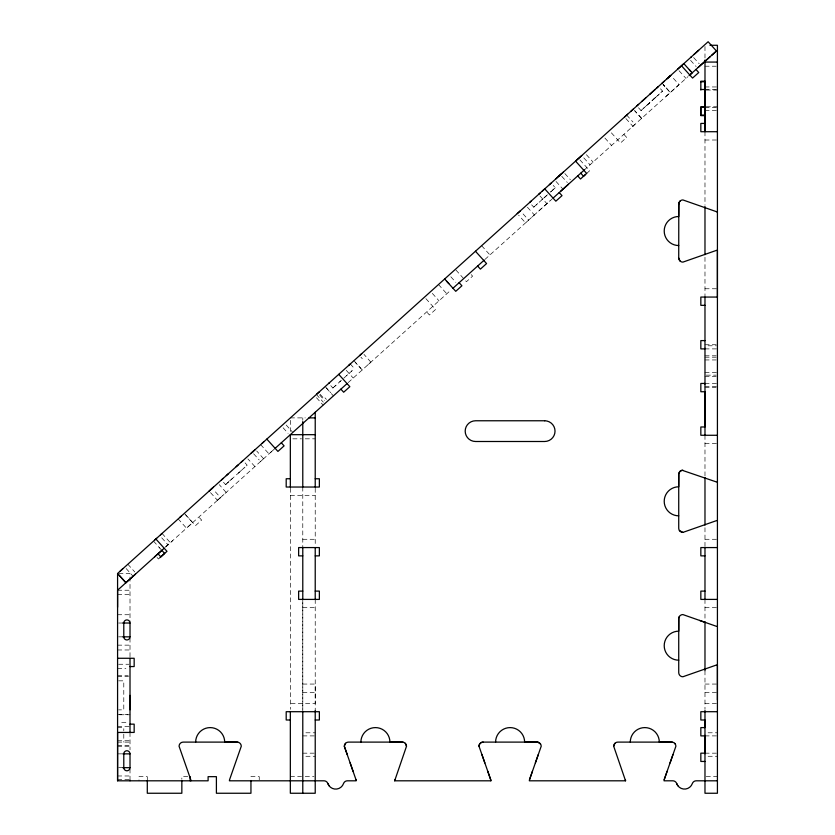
<?xml version="1.0" encoding="UTF-8"?>
<svg xmlns="http://www.w3.org/2000/svg" width="835" height="835" viewBox="0 0 835 835"><rect width="100%" height="100%" fill="white"/><g stroke="black" fill="none" stroke-linecap="round" stroke-linejoin="round"><path stroke-width="0.63" stroke-dasharray="4.17 3.13" d="M302.781 709.124L302.781 600.678M315.223 599.405L315.223 703.414L290.34 703.414M254.915 466.567L247.901 458.926M641.583 118.403L634.59 110.752M223.509 482.296L225.586 484.603L226.796 483.517M245.072 462.872L247.16 465.178L243.997 468.028M330.796 385.686L332.873 388.004L334.083 386.918M350.283 363.956L354.447 368.579L354.03 368.955M531.644 204.836L533.732 207.153L535.485 205.567M550.808 191.779L555.296 187.729L553.219 185.422M660.506 88.813L662.583 91.13L657.698 95.524M225.586 484.603L247.16 465.178M638.514 107.778L641.019 110.554L645.904 106.149M229.573 481.012L234.416 476.66M554.096 188.814L555.254 187.771M210.493 492.619L217.476 500.28M262.743 459.521L260.562 461.484M263.589 458.749L256.71 451.004M370.886 362.15L363.997 354.395M534.337 214.971L532.072 217.006M625.916 118.57L632.857 126.273L635.936 123.496M227.35 483.016L228.748 481.753M238.34 473.121L242.275 469.573M334.637 386.417L336.035 385.154M537.719 203.563L536.143 204.982M546.633 195.536L541.55 200.108L542.552 199.21M646.843 105.304L656.759 96.38M332.873 388.004L354.447 368.579M533.732 207.153L547.478 194.764M550.411 192.123L551.309 191.319M641.019 110.554L655.767 97.267M655.391 97.601L662.583 91.13M552.144 190.578L553.542 189.315M649.839 102.601L647.824 104.417M653.763 99.073L654.765 98.165M166.468 546.205L168.012 544.817L160.383 536.341M165.413 547.155L274.506 448.927M348.174 382.597L451.119 289.902M484.937 259.445L552.06 199.012M583.884 170.361L687.957 76.653M165.737 546.852L172.636 540.652M217.424 500.322L223.937 494.466M273.609 449.731L268.985 453.896L260.666 444.648M538.659 211.078L549.983 200.88M632.857 126.273L635.017 124.321M665.975 96.442L679.074 84.648L672.133 76.945M641.624 118.372L634.725 110.637M586.608 173.492L589.687 170.716L578.582 158.389M159.996 557.603L158.462 558.991L156.375 556.684M339.688 381.866L340.69 380.958M346.629 375.614L347.631 374.717M351.284 371.418L352.036 370.75M367.849 364.874L368.412 364.373M368.986 363.851L370.719 362.296M217.643 500.123L220.503 497.545L213.572 489.842M226.16 492.462L219.292 484.686M362.254 369.915L355.188 362.327M704.98 66.215L716.179 66.215M704.98 86.955L716.388 86.955M704.99 89.502L717.422 89.502M706.233 90.065L717.422 90.065M706.233 106.776L717.422 106.776M704.98 107.339L717.422 107.339M704.98 110.45L716.388 110.45M704.98 140.009L717.422 140.009M704.98 288.764L717.422 288.764M704.98 344.74L716.179 344.74M708.09 345.784L716.388 345.784M704.98 348.894L717.422 348.894M704.98 355.804L716.179 355.804M704.98 357.182L716.179 357.182M704.98 359.948L716.179 359.948M704.98 372.389L717.422 372.389M706.233 375.155L716.179 375.155M704.98 376.533L716.179 376.533M704.98 383.442L717.422 383.442M704.98 386.553L716.388 386.553M704.98 387.586L716.179 387.586M290.34 417.886L305.266 417.886M292.834 438.824L301.539 438.824M305.266 438.824L315.223 438.824M704.98 443.562L717.422 443.562M290.34 495.332L315.223 495.343M302.781 539.285L315.223 539.285M704.98 539.285L717.422 539.285M118.82 573.645L130.01 573.645L130.01 621.845M117.578 590.23L130.01 590.23M117.578 594.374L130.01 594.374M302.781 607.692L315.223 607.692M704.98 607.692L717.422 607.692M117.578 614.737L130.01 614.737M118.612 623.025L123.789 623.025M118.612 636.844L123.789 636.844M117.578 645.142L130.01 645.142M117.578 649.974L130.01 649.974M118.612 664.253L128.83 664.253M117.578 668.397L125.866 668.397M117.578 675.933L127.943 675.933M117.578 676.11L130.01 676.11M118.612 680.838L123.789 680.838L123.789 709.865L118.612 709.865M302.781 684.063L315.223 684.063L315.223 711.702M704.98 684.063L717.422 684.063M302.781 692.351L315.223 692.351M704.98 692.351L717.422 692.351M704.98 703.414L717.422 703.414M117.578 714.603L127.943 714.603M119.645 714.77L130.01 714.77M121.722 722.306L128.83 722.306M117.578 726.45L130.01 726.45M117.578 727.598L123.789 727.598L123.789 730.844M305.892 732.786L315.223 732.786M708.09 732.786L717.422 732.786M302.781 735.896L315.223 735.896M704.98 735.896L717.422 735.896M117.578 740.749L130.01 740.749M117.578 742.106L130.01 742.106M117.578 745.561L130.01 745.561M117.578 746.26L130.01 746.26M302.781 753.17L314.19 753.17M705.022 753.17L716.388 753.17M117.578 753.859L123.789 753.859M305.892 756.28L315.223 756.28M708.09 756.28L717.422 756.28M118.612 767.678L123.789 767.678M117.578 775.976L130.01 775.976M187.771 776.665L181.842 776.665L181.842 779.212M290.34 776.665L301.539 776.665M305.266 776.665L313.981 776.665M706.233 776.665L717.422 776.665M117.578 779.629L130.01 779.629M185.725 514.913L195.463 525.674L201.621 520.101L198.845 517.022M693.645 57.584L699.198 63.742M690.566 60.35L696.119 66.518M679.053 70.725L685.994 78.427M662.072 83.218L670.275 92.57L663.46 84.763M663.334 84.878L664.712 86.422M626.699 115.073L632.94 122.004M623.891 134.341L626.667 137.42L620.499 142.973L609.404 130.646M604.905 138.046L611.564 145.436M586.41 154.694L593.08 162.084M583.801 157.878L590.042 164.808M564.846 173.555L570.399 179.713M561.767 176.321L567.32 182.489M556.037 181.477L562.978 189.18M539.974 195.954L546.904 203.656M527.438 207.237L534.369 214.939M523.096 213.937L528.649 220.096L525.559 222.872L518.629 215.169M481.628 245.699L489.947 254.936M471.211 274.611L472.589 276.145L466.431 281.698L455.336 269.371M450.837 276.771L455.827 282.314M438.49 284.537L446.808 293.784M432.342 293.419L439.001 300.809M425.902 298.659L435.62 309.441L429.451 314.993L426.675 311.904M360.918 357.171L362.306 358.716M353.925 360.668L360.866 368.381M346.285 370.354L353.215 378.057M325.191 386.542L330.743 392.711M326.454 388.202L333.395 395.905M325.013 397.867L326.401 399.401M320.118 394.256L324.805 399.454M319.565 394.955L324.564 400.497M316.392 394.475L323.322 402.178M316.496 397.731L323.155 405.121M286.186 425.015L292.845 432.415M283.107 427.791L288.096 433.344M253.631 453.781L259.174 459.939M184.337 513.379L192.666 522.616L189.576 525.392L186.497 528.169L178.179 518.921M162.042 533.45L170.361 542.698M153.525 541.122L159.767 548.052M159.078 547.28L161.844 550.359M127.849 564.241L134.779 571.944M126.158 568.552L133.089 576.254M704.98 46.51L704.98 58.826M704.98 131.711L704.98 205.17M704.98 257.295L704.98 297.062M704.98 435.275L704.98 476.263M704.98 527.71L704.98 547.572M704.98 599.405L704.98 620.562M704.98 670.714L704.98 709.332M315.223 488.235L315.223 546.393M302.781 417.886L302.781 420.349M302.781 487.035L302.781 547.572M302.781 599.405L302.781 711.702M290.34 420.349L290.34 431.434M290.34 488.224L290.34 709.332M259.247 779.775L259.247 776.665L250.949 776.665L250.949 779.212M147.294 779.775L147.294 776.665L138.996 776.665L138.996 780.808M130.01 638.034L130.01 658.272M130.01 732.452L130.01 749.83M130.01 768.868L130.01 780.808M123.789 734.174L123.789 742.106"/><path stroke-width="1.25" d="M250.949 780.495L250.949 793.25L216.401 793.25L216.401 776.665L208.103 776.665L208.103 780.808L117.578 780.808L117.578 732.452L134.164 732.431L134.164 724.143L130.01 724.164M117.578 607.243L117.578 590.23L161.844 550.359L164.62 553.448L159.996 557.603M130.01 709.76L130.01 695.367M704.98 81.412L704.99 106.776L700.836 106.776L700.836 115.073L704.99 115.073L704.99 123.423L700.836 123.423L700.836 131.711L717.422 131.711M717.422 700.012L717.422 664.921A4.144 4.144 0 0 0 716.242 665.088L682.873 676.767A4.144 4.144 0 0 1 678.73 672.624L678.73 618.725A4.144 4.144 0 0 1 682.873 614.57L716.242 626.25A4.144 4.144 0 0 0 717.422 626.427M704.98 384.006L704.99 383.442L700.836 383.442L700.836 391.74L704.99 391.74L704.99 426.977L700.836 426.977L700.836 435.275L717.422 435.275M704.98 753.734L704.99 753.17M679.941 201.141L678.792 203.322L678.73 216.515A14.508 14.508 0 0 0 664.211 231.034A14.508 14.508 0 0 0 678.73 245.542M487.765 771.279L490.761 779.911A4.175 4.175 0 0 1 490.855 780.808L394.663 780.808L406.509 746.26L405.299 743.327M532.438 771.279L529.526 779.629A4.144 4.144 0 0 0 529.348 780.808L625.551 780.808L613.694 746.26L614.904 743.327M679.941 260.917L678.73 257.984L678.792 203.322M535.36 762.939L538.283 754.6M529.526 779.629L541.205 746.26A4.144 4.144 0 0 0 537.051 742.106L483.152 742.106A4.144 4.144 0 0 0 479.008 746.26L490.688 779.629A4.144 4.144 0 0 1 490.855 780.808M677.863 785.766L676.694 783.574A4.144 4.144 0 0 0 672.791 780.808L664.044 780.808A4.144 4.144 0 0 1 664.211 779.619L675.891 746.26A4.144 4.144 0 0 0 671.747 742.106L617.837 742.106A4.144 4.144 0 0 0 613.694 746.26M664.211 779.629L667.134 771.279M670.056 762.939L672.968 754.6M679.398 616.449L678.792 617.963L678.73 631.166A14.508 14.508 0 0 0 664.211 645.674A14.508 14.508 0 0 0 678.73 660.182M345.533 743.327L344.312 746.26L347.235 754.6M350.283 363.956L348.529 365.542M209.105 491.074L212.184 488.308M252.243 452.236L253.37 451.213M255.27 449.512L250.98 453.363M361.712 353.675L360.657 354.614M517.241 213.624L520.32 210.848M563.458 172.01L555.755 178.951M624.528 117.025L627.607 114.249M155.07 539.734L156.604 538.345M160.497 534.838L162.042 533.45M179.713 517.533L181.258 516.145M211.276 489.122L213.436 487.17M226.306 475.585L228.237 473.842M236.18 466.692L238.111 464.959M262.2 443.27L263.745 441.882M542.312 191.048L544.326 189.242M581.724 155.571L575.555 161.113L586.661 173.44M633.327 109.103L631.041 111.159M641.739 101.526L645.674 97.987M649.599 94.449L655.266 89.345M664.242 81.266L661.978 83.312M666.413 79.315L670.745 75.411L667.666 78.187M677.665 69.18L683.834 63.627L692.152 72.875L690.618 74.263M693.916 54.546L698.655 50.288M538.585 194.409L540.12 193.021M559.126 175.914L561.287 173.962M638.608 104.344L636.854 105.93M275.143 448.343L347.203 383.463M452.873 288.325L484.164 260.155M553.02 198.156L584.563 169.745M689.073 75.651L710.376 56.467M711.712 55.267L716.451 50.998L708.132 41.75L117.578 573.488L125.897 582.736L135.479 574.115M154.621 556.861L164.203 548.24M560.776 191.173L568.478 184.232M698.227 67.405L716.451 50.998M586.608 173.492L580.492 178.993L577.716 175.914M585.064 174.88L583.529 176.268L580.753 173.179M690.712 57.427L691.484 56.738M531.321 200.943L529.567 202.529M549.378 184.692L551.131 183.105M656.665 88.093L658.429 86.506M223.185 478.392L221.432 479.979M241.242 462.141L242.995 460.555M316.601 394.277L319.471 391.698M329.47 382.701L328.708 383.38M359.53 355.637L360.094 355.125M120.146 571.171L122.714 568.865M679.398 530.528L682.873 532.406L716.242 520.727A4.144 4.144 0 0 1 717.422 520.549L717.129 520.56M717.422 482.056A4.133 4.133 0 0 1 716.242 481.889L682.111 470.272L679.941 471.42L678.792 473.602L678.73 486.795A14.508 14.508 0 0 0 664.211 501.303A14.508 14.508 0 0 0 678.73 515.821M709.959 45.278L717.422 45.278L717.422 793.25L704.98 793.25L704.98 710.46M704.98 62.072L717.422 62.072M704.99 81.204L700.836 81.204L700.836 90.065M700.836 81.767L704.99 81.767M700.836 89.502L704.99 89.502M704.99 107.339L700.836 107.339L700.836 115.627L704.99 115.627M704.99 305.349L700.836 305.349L700.836 297.062L717.422 297.062L717.422 250.281A4.144 4.144 0 0 0 716.242 250.448L682.873 262.127A4.144 4.144 0 0 1 678.73 257.984M704.99 340.596L700.836 340.596L700.836 348.894L704.99 348.894L704.98 348.32M309.002 417.886L315.223 417.886M315.223 434.68L290.34 434.68L290.34 487.035M290.34 478.737L286.196 478.747L286.196 487.035L319.367 487.035L319.367 478.747L315.223 478.747M717.422 547.572L700.836 547.572L700.836 555.87L704.99 555.87M302.781 555.87L298.638 555.87L298.638 547.572L319.367 547.572L319.367 555.87L315.223 555.87M302.781 591.107L298.638 591.107L298.638 599.405L319.367 599.405L319.367 591.107L315.223 591.107M704.99 591.107L700.836 591.107L700.836 599.405L717.422 599.405M122.755 623.025L130.01 623.025L130.01 636.844A3.11 3.11 0 0 1 126.899 639.954A3.11 3.11 0 0 1 123.789 636.844L123.789 623.025A3.11 3.11 0 0 1 126.899 619.914A3.11 3.11 0 0 1 130.01 623.025M122.755 636.844L130.01 636.844M117.578 658.272L134.164 658.272L134.164 666.56L130.01 666.56M717.422 711.702L700.836 711.702L700.836 720L704.99 720L704.99 727.598L700.836 727.598L700.836 735.896L705.022 735.896L705.022 753.17L700.836 753.17L700.836 761.457L704.99 761.457M290.34 720L286.196 720L286.196 711.702L319.367 711.702L319.367 720L315.223 720M122.755 753.859L130.01 753.859L130.01 767.678A3.11 3.11 0 0 1 126.899 770.788A3.11 3.11 0 0 1 123.789 767.678L123.789 753.859A3.11 3.11 0 0 1 126.899 750.748A3.11 3.11 0 0 1 130.01 753.859M122.755 767.678L130.01 767.678M717.422 780.808L696.244 780.808A4.144 4.144 0 0 0 692.33 783.574A8.298 8.298 0 0 1 676.694 783.574M672.499 742.179L659.306 742.106A14.508 14.508 0 0 0 644.797 727.598A14.508 14.508 0 0 0 630.279 742.106M540.527 743.985L537.813 742.179L524.62 742.106A14.508 14.508 0 0 0 510.101 727.598A14.508 14.508 0 0 0 495.593 742.106M403.117 742.179L389.924 742.106A14.508 14.508 0 0 0 375.416 727.598A14.508 14.508 0 0 0 360.897 742.106M237.881 742.179L224.688 742.106A14.508 14.508 0 0 0 210.18 727.598A14.508 14.508 0 0 0 195.661 742.106M537.051 742.106L537.813 742.179M699.553 620.415L705.512 622.503M695.962 69.441L698.738 72.53L692.57 78.072L681.475 65.746M689.376 69.796L690.764 71.33M559.231 192.561L562.007 195.641L555.839 201.183L544.744 188.867M475.459 251.241L486.565 263.568L480.396 269.12L477.62 266.041M459.135 282.689L461.912 285.768L455.743 291.321L444.648 278.994M446.725 281.301L448.812 283.608M338.728 374.362L349.834 386.688L343.665 392.231L340.889 389.152M281.322 442.79L284.088 445.869L277.93 451.422L266.824 439.106M155.874 539.003L166.979 551.33L160.811 556.872L158.034 553.793M119.238 575.336L120.908 577.183M121.733 578.112L125.897 582.726M674.68 743.327L675.212 743.985M190.933 780.808A4.144 4.144 0 0 0 190.756 779.629L179.076 746.26A4.144 4.144 0 0 1 183.23 742.106L237.13 742.106A4.144 4.144 0 0 1 241.273 746.26L229.594 779.629A4.144 4.144 0 0 0 229.427 780.808L323.97 780.808A4.144 4.144 0 0 1 327.873 783.574L329.042 785.766M481.931 754.6L484.843 762.939M350.157 762.939L353.069 771.279M356.065 779.911L344.312 746.26A4.144 4.144 0 0 1 348.466 742.106L402.366 742.106A4.144 4.144 0 0 1 406.509 746.26M704.98 735.322L704.99 735.896M704.99 61.32L704.99 131.711L704.98 122.682M704.98 60.057L704.98 62.521M704.98 107.204L704.98 116.232M704.98 206.464L704.98 254.685M704.98 297.062L704.99 435.275M704.98 477.547L704.98 525.131M704.99 547.572L704.98 599.405M704.98 621.845L704.98 670.714M315.223 412.271L315.223 487.045M315.223 547.572L315.223 599.405M315.223 710.46L315.223 793.25L290.34 793.25L290.34 711.702M302.781 421.581L302.781 487.045M302.781 547.353L302.781 599.405M302.781 711.702L302.781 793.25M190.14 776.665L190.14 780.808M181.842 780.495L181.842 793.25L147.294 793.25L147.294 780.495M130.01 658.272L130.01 732.452M130.01 780.214L130.01 780.808M117.578 573.645L117.578 780.808M678.73 204.074A4.144 4.144 0 0 1 682.873 199.93L716.242 211.61A4.144 4.144 0 0 0 717.422 211.787A4.227 4.227 0 0 1 716.827 211.735M682.873 470.209A4.144 4.144 0 0 0 678.73 474.353L678.73 528.252A4.144 4.144 0 0 0 682.873 532.406M625.373 779.629A4.144 4.144 0 0 1 625.551 780.808M394.663 780.808A4.165 4.165 0 0 1 394.83 779.629M355.992 779.629A4.144 4.144 0 0 1 356.169 780.808L347.423 780.808A4.144 4.144 0 0 0 343.519 783.574A8.298 8.298 0 0 1 327.873 783.574M479.008 746.26A4.175 4.175 0 0 1 483.173 742.085M544.66 420.767L475.553 420.767A10.364 10.364 0 0 0 465.189 431.131A10.364 10.364 0 0 0 475.553 441.496L544.66 441.496A10.364 10.364 0 0 0 555.024 431.131A10.364 10.364 0 0 0 544.66 420.767"/></g></svg>
